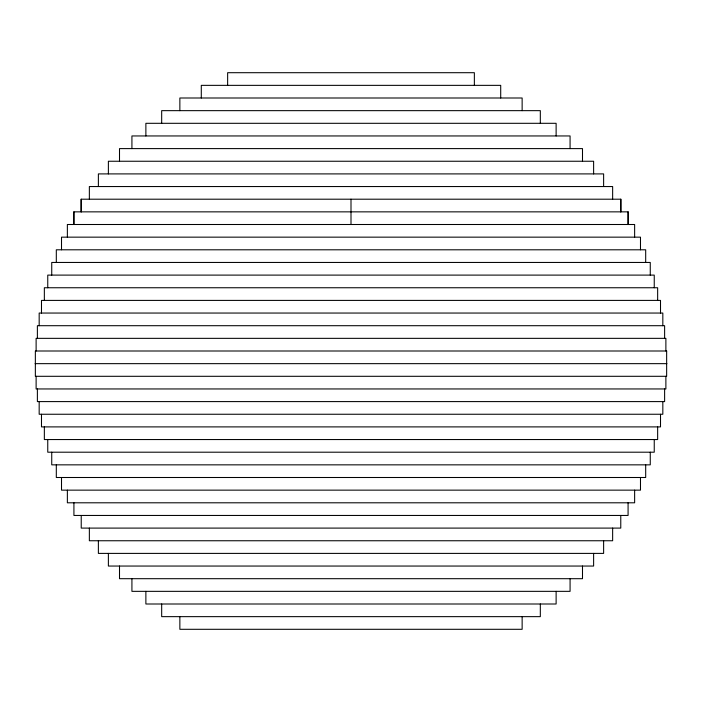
<?xml version="1.0" encoding="UTF-8"?>
<svg xmlns="http://www.w3.org/2000/svg" width="702" height="702" viewBox="0 0 702 702"><rect width="100%" height="100%" fill="white"/><g stroke="black" fill="none" stroke-linecap="round" stroke-linejoin="round"><path stroke-width="1.05" d="M35.1 363.654L666.9 363.654M665.882 351L665.882 338.346L36.118 338.346L36.118 351M665.882 376.298L665.882 388.952L36.118 388.952L36.118 376.298M664.618 338.346L664.618 325.702L37.381 325.702L37.381 338.346M664.618 388.952L664.618 401.597L37.381 401.597L37.381 388.952M662.828 325.702L662.828 313.048L39.172 313.048L39.172 325.702M662.828 401.597L662.828 414.25L39.172 414.25L39.172 401.597M660.512 313.048L660.512 300.403L41.488 300.403L41.488 313.048M660.512 414.25L660.512 426.895L41.488 426.895L41.488 414.25M657.651 300.403L657.651 287.75L44.349 287.75L44.349 300.403M657.651 426.895L657.651 439.549L44.349 439.549L44.349 426.895M654.246 287.75L654.246 275.105L47.754 275.105L47.754 287.75M654.246 439.549L654.246 452.202L47.754 452.202L47.754 439.549M650.263 275.105L650.263 262.451L51.737 262.451L51.737 275.105M650.263 452.202L650.263 464.847L51.737 464.847L51.737 452.202M645.691 262.451L645.691 249.798L56.309 249.798L56.309 262.451M645.691 464.847L645.691 477.5L56.309 477.5L56.309 464.847M640.487 249.798L640.487 237.153L61.513 237.153L61.513 249.798M640.487 477.5L640.487 490.145L61.513 490.145L61.513 477.5M634.634 237.153L634.634 224.5L67.366 224.5L67.366 237.153M634.634 490.145L634.634 502.799L67.366 502.799L67.366 490.145M628.202 224.5L628.202 211.855L73.798 211.855L73.798 224.5M628.079 211.855L628.079 224.5M628.079 502.799L628.079 515.452L73.921 515.452L73.921 502.799M620.884 211.855L620.884 199.201L81.116 199.201L81.116 211.855M620.77 199.201L620.77 211.855M620.77 515.452L620.77 528.097L81.23 528.097L81.23 515.452M612.644 199.201L612.644 186.548L89.356 186.548L89.356 199.201M612.644 528.097L612.644 540.751L89.356 540.751L89.356 528.097M603.623 186.548L603.623 173.903L98.377 173.903L98.377 186.548M603.623 540.751L603.623 553.395L98.377 553.395L98.377 540.751M593.62 173.903L593.62 161.249L108.38 161.249L108.38 173.903M593.62 553.395L593.62 566.049L108.38 566.049L108.38 553.395M582.493 161.249L582.493 148.605L119.507 148.605L119.507 161.249M582.493 566.049L582.493 578.694L119.507 578.694L119.507 566.049M570.077 148.605L570.077 135.951L131.923 135.951L131.923 148.605M570.077 578.694L570.077 591.347L131.923 591.347L131.923 578.694M556.124 135.951L556.124 123.306L145.876 123.306L145.876 135.951M556.124 591.347L556.124 604.001L145.876 604.001L145.876 591.347M540.321 123.306L540.321 110.653L161.679 110.653L161.679 123.306M540.321 604.001L540.321 616.646L161.679 616.646L161.679 604.001M522.139 110.653L522.139 97.999L179.861 97.999L179.861 110.653M522.139 616.646L522.139 629.299L179.861 629.299L179.861 616.646M500.71 97.999L500.71 85.354L201.29 85.354L201.29 97.999M474.359 85.354L474.359 72.701L227.641 72.701L227.641 85.354M351 199.201L351 224.5M81.23 199.201L81.23 211.855M73.921 211.855L73.921 224.5M666.646 351L35.354 351L35.354 376.298L666.646 376.298L666.646 351"/></g></svg>
